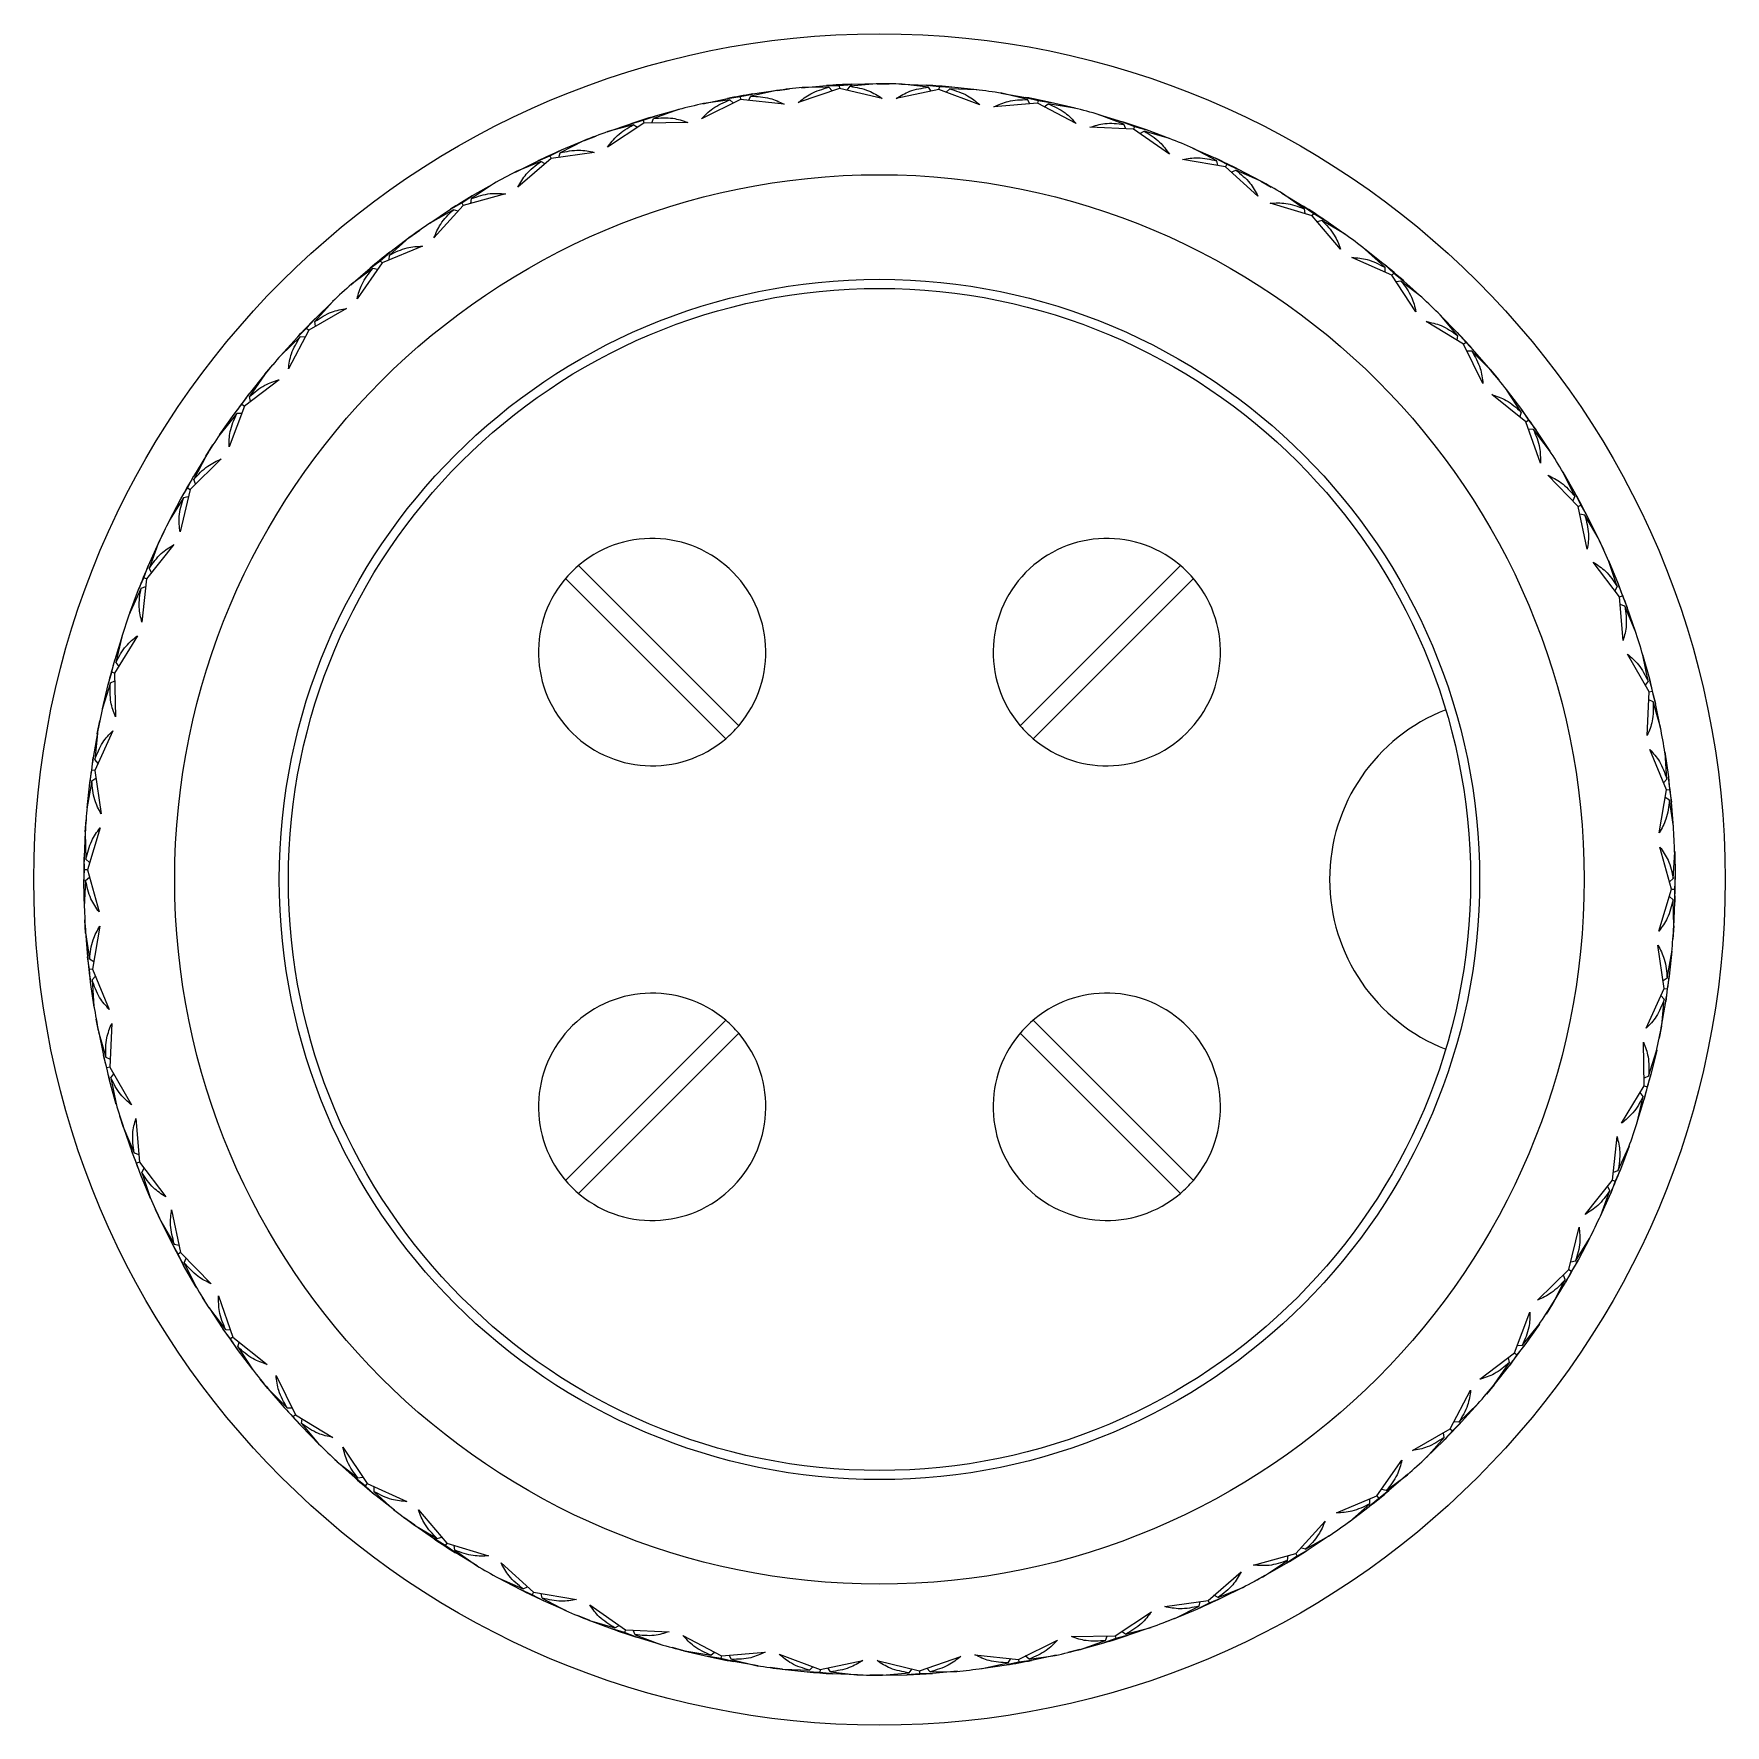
# Model space of a CAD drawing. Header units: millimetres. Extents: x -172 to 278, y -210 to 212.
# Drawn here: x 131.87 to 150.47, y -46.63 to -28.03 of the extents above; entities that cross this region are included whole.
import ezdxf

# ---------------------------------------------------------------- set-up
doc = ezdxf.new("R2010")
doc.units = ezdxf.units.MM

msp = doc.modelspace()

# ---------------------------------------------------------------- linework, layer by layer
at = {"color": 7, "linetype": 'Continuous', "lineweight": 25}
for p, q in [((140.046, -28.655), (140.178, -28.639)), ((140.728, -28.632), (140.274, -28.789)), ((140.311, -28.625), (140.586, -28.602)), ((140.61, -28.62), (140.32, -28.624)), ((140.586, -28.602), (140.726, -28.599)), ((140.647, -28.66), (140.61, -28.62)), ((140.726, -28.599), (140.866, -28.588)), ((140.726, -28.599), (140.728, -28.632)), ((141.196, -28.742), (140.728, -28.632)), ((140.811, -28.651), (140.844, -28.609)), ((141.134, -28.582), (140.844, -28.609)), ((141.142, -28.582), (140.866, -28.588)), ((141.142, -28.583), (141.275, -28.583)), ((141.409, -28.586), (141.685, -28.598)), ((141.707, -28.619), (141.418, -28.586)), ((141.685, -28.598), (141.824, -28.613)), ((141.738, -28.663), (141.707, -28.619)), ((141.824, -28.613), (141.822, -28.645)), ((141.824, -28.613), (141.964, -28.619)), ((141.902, -28.675), (141.94, -28.637)), ((142.231, -28.647), (141.94, -28.637)), ((142.239, -28.648), (141.964, -28.619)), ((139.641, -28.756), (139.21, -28.969)), ((139.226, -28.801), (139.497, -28.744)), ((139.523, -28.759), (139.235, -28.799)), ((139.497, -28.744), (139.635, -28.723)), ((139.564, -28.794), (139.523, -28.759)), ((139.635, -28.723), (139.772, -28.695)), ((139.635, -28.723), (139.641, -28.756)), ((140.119, -28.807), (139.641, -28.756)), ((139.726, -28.765), (139.753, -28.718)), ((140.037, -28.656), (139.753, -28.718)), ((140.046, -28.655), (139.772, -28.695)), ((141.822, -28.645), (141.352, -28.744)), ((142.272, -28.814), (141.822, -28.645)), ((142.905, -28.796), (142.426, -28.835)), ((142.503, -28.685), (142.776, -28.731)), ((142.795, -28.755), (142.512, -28.686)), ((142.776, -28.731), (142.912, -28.764)), ((142.82, -28.803), (142.795, -28.755)), ((142.912, -28.764), (142.905, -28.796)), ((143.331, -29.019), (142.905, -28.796)), ((142.912, -28.764), (143.05, -28.787)), ((142.981, -28.835), (143.023, -28.802)), ((143.311, -28.849), (143.023, -28.802)), ((143.319, -28.851), (143.05, -28.787)), ((138.578, -29.015), (138.177, -29.28)), ((138.433, -29.021), (138.568, -28.983)), ((138.568, -28.983), (138.701, -28.938)), ((138.568, -28.983), (138.578, -29.015)), ((139.059, -29.006), (138.578, -29.015)), ((138.663, -29.013), (138.684, -28.963)), ((138.959, -28.866), (138.684, -28.963)), ((138.967, -28.864), (138.701, -28.938)), ((143.577, -28.92), (143.841, -29.001)), ((143.857, -29.027), (143.585, -28.923)), ((143.841, -29.001), (143.972, -29.05)), ((137.923, -29.207), (138.047, -29.158)), ((138.172, -29.111), (138.433, -29.021)), ((138.461, -29.033), (138.181, -29.108)), ((138.507, -29.062), (138.461, -29.033)), ((143.962, -29.081), (143.482, -29.06)), ((143.876, -29.077), (143.857, -29.027)), ((143.972, -29.05), (143.962, -29.081)), ((144.356, -29.356), (143.962, -29.081)), ((143.972, -29.05), (144.106, -29.09)), ((144.032, -29.13), (144.078, -29.102)), ((144.357, -29.184), (144.078, -29.102)), ((144.365, -29.187), (144.106, -29.09)), ((137.413, -29.429), (137.542, -29.375)), ((137.542, -29.375), (137.668, -29.313)), ((137.542, -29.375), (137.556, -29.405)), ((138.032, -29.336), (137.556, -29.405)), ((137.641, -29.393), (137.655, -29.341)), ((137.915, -29.21), (137.655, -29.341)), ((137.923, -29.207), (137.668, -29.313)), ((144.612, -29.288), (144.864, -29.401)), ((144.877, -29.429), (144.62, -29.292)), ((137.165, -29.552), (137.413, -29.429)), ((137.443, -29.438), (137.173, -29.548)), ((137.556, -29.405), (137.192, -29.718)), ((137.491, -29.461), (137.443, -29.438)), ((144.974, -29.496), (144.5, -29.415)), ((144.864, -29.401), (144.988, -29.466)), ((144.89, -29.481), (144.877, -29.429)), ((144.988, -29.466), (144.974, -29.496)), ((145.33, -29.818), (144.974, -29.496)), ((144.988, -29.466), (145.116, -29.524)), ((145.037, -29.553), (145.086, -29.531)), ((145.353, -29.648), (145.086, -29.531)), ((145.361, -29.652), (145.116, -29.524)), ((136.923, -29.681), (136.681, -29.844)), ((136.93, -29.677), (136.69, -29.815)), ((145.361, -29.653), (145.477, -29.717)), ((136.591, -29.92), (136.269, -30.277)), ((136.452, -29.962), (136.574, -29.892)), ((136.574, -29.892), (136.69, -29.815)), ((136.574, -29.892), (136.591, -29.92)), ((137.054, -29.792), (136.591, -29.92)), ((136.673, -29.897), (136.681, -29.844)), ((145.926, -30.035), (145.466, -29.895)), ((145.593, -29.784), (145.829, -29.927)), ((145.838, -29.956), (145.601, -29.788)), ((145.829, -29.927), (145.944, -30.007)), ((136.222, -30.115), (136.452, -29.962)), ((136.482, -29.967), (136.229, -30.11)), ((136.534, -29.984), (136.482, -29.967)), ((145.838, -29.956), (145.844, -30.01)), ((145.926, -30.035), (145.944, -30.007)), ((146.239, -30.399), (145.926, -30.035)), ((145.944, -30.007), (146.064, -30.08)), ((146.033, -30.084), (145.982, -30.099)), ((146.283, -30.233), (146.033, -30.084)), ((146.29, -30.238), (146.064, -30.08)), ((135.997, -30.274), (135.778, -30.466)), ((136.004, -30.269), (135.784, -30.436)), ((135.993, -30.277), (136.112, -30.191)), ((135.677, -30.527), (135.784, -30.436)), ((136.141, -30.367), (135.698, -30.552)), ((135.777, -30.519), (135.778, -30.466)), ((146.803, -30.688), (146.364, -30.492)), ((146.504, -30.398), (146.721, -30.57)), ((146.725, -30.6), (146.511, -30.403)), ((135.356, -30.792), (135.566, -30.611)), ((135.596, -30.612), (135.363, -30.786)), ((135.698, -30.552), (135.423, -30.947)), ((135.566, -30.611), (135.677, -30.527)), ((135.649, -30.623), (135.596, -30.612)), ((135.677, -30.527), (135.698, -30.552)), ((146.721, -30.57), (146.824, -30.664)), ((146.725, -30.6), (146.725, -30.654)), ((146.803, -30.688), (146.824, -30.664)), ((147.068, -31.089), (146.803, -30.688)), ((146.824, -30.664), (146.934, -30.751)), ((146.903, -30.751), (146.85, -30.76)), ((147.133, -30.93), (146.903, -30.751)), ((147.139, -30.936), (146.934, -30.751)), ((135.308, -31.052), (134.891, -31.291)), ((135.153, -30.978), (134.96, -31.195)), ((135.159, -30.972), (134.962, -31.165)), ((147.139, -30.937), (147.236, -31.028)), ((134.868, -31.269), (134.962, -31.165)), ((134.965, -31.249), (134.96, -31.195)), ((147.592, -31.447), (147.181, -31.197)), ((147.331, -31.121), (147.524, -31.319)), ((147.525, -31.349), (147.338, -31.127)), ((134.582, -31.572), (134.767, -31.367)), ((134.798, -31.364), (134.588, -31.565)), ((134.891, -31.291), (134.668, -31.717)), ((134.767, -31.367), (134.868, -31.269)), ((134.852, -31.367), (134.798, -31.364)), ((134.868, -31.269), (134.891, -31.291)), ((147.525, -31.349), (147.518, -31.403)), ((147.524, -31.319), (147.616, -31.425)), ((147.592, -31.447), (147.616, -31.425)), ((147.616, -31.425), (147.713, -31.525)), ((147.804, -31.878), (147.592, -31.447)), ((147.683, -31.521), (147.629, -31.524)), ((147.888, -31.728), (147.683, -31.521)), ((147.894, -31.735), (147.713, -31.525)), ((134.41, -31.775), (134.238, -31.991)), ((134.404, -31.782), (134.239, -32.022)), ((134.41, -31.775), (134.495, -31.673)), ((147.885, -31.725), (147.978, -31.838)), ((134.157, -32.106), (134.238, -31.991)), ((134.567, -31.836), (134.184, -32.126)), ((148.061, -31.942), (148.228, -32.163)), ((148.225, -32.193), (148.067, -31.95)), ((134.184, -32.126), (134.015, -32.576)), ((134.07, -32.216), (134.157, -32.106)), ((134.157, -32.106), (134.184, -32.126)), ((134.252, -32.074), (134.239, -32.022)), ((148.278, -32.299), (147.902, -31.999)), ((148.228, -32.163), (148.305, -32.28)), ((133.912, -32.442), (134.07, -32.216)), ((134.1, -32.209), (133.917, -32.435)), ((134.154, -32.206), (134.1, -32.209)), ((148.225, -32.193), (148.212, -32.245)), ((148.278, -32.299), (148.305, -32.28)), ((148.436, -32.753), (148.278, -32.299)), ((148.305, -32.28), (148.39, -32.391)), ((148.36, -32.384), (148.306, -32.379)), ((148.538, -32.615), (148.36, -32.384)), ((148.542, -32.622), (148.39, -32.391)), ((133.93, -32.707), (133.586, -33.042)), ((133.766, -32.666), (133.623, -32.902)), ((133.762, -32.673), (133.629, -32.932)), ((133.76, -32.678), (133.838, -32.554)), ((133.558, -33.026), (133.623, -32.902)), ((148.853, -33.229), (148.518, -32.885)), ((148.682, -32.849), (148.82, -33.088)), ((148.814, -33.118), (148.687, -32.857)), ((133.586, -33.042), (133.476, -33.51)), ((133.485, -33.146), (133.558, -33.026)), ((133.558, -33.026), (133.586, -33.042)), ((133.647, -32.983), (133.629, -32.932)), ((148.82, -33.088), (148.882, -33.214)), ((133.357, -33.391), (133.485, -33.146)), ((133.514, -33.135), (133.361, -33.382)), ((133.567, -33.125), (133.514, -33.135)), ((148.814, -33.118), (148.794, -33.168)), ((148.853, -33.229), (148.882, -33.214)), ((148.952, -33.7), (148.853, -33.229)), ((148.882, -33.214), (148.952, -33.335)), ((148.924, -33.324), (148.871, -33.313)), ((149.071, -33.575), (148.924, -33.324)), ((149.074, -33.583), (148.952, -33.335)), ((133.408, -33.65), (133.108, -34.026)), ((133.24, -33.631), (133.127, -33.883)), ((133.236, -33.638), (133.136, -33.912)), ((133.235, -33.643), (133.297, -33.51)), ((149.068, -33.571), (149.131, -33.704)), ((149.307, -34.225), (149.017, -33.842)), ((149.185, -33.826), (149.292, -34.081)), ((149.282, -34.11), (149.189, -33.834)), ((133.021, -34.142), (133.078, -34.014)), ((133.108, -34.026), (133.057, -34.504)), ((133.078, -34.014), (133.127, -33.883)), ((133.108, -34.026), (133.078, -34.014)), ((133.136, -33.912), (133.162, -33.959)), ((137.717, -34.022), (139.479, -35.784)), ((139.62, -35.643), (137.858, -33.881)), ((144.479, -33.881), (142.717, -35.643)), ((142.858, -35.784), (144.62, -34.022)), ((132.924, -34.401), (133.021, -34.142)), ((133.048, -34.128), (132.927, -34.392)), ((133.048, -34.128), (133.099, -34.111)), ((149.282, -34.11), (149.255, -34.157)), ((149.292, -34.081), (149.338, -34.213)), ((149.307, -34.225), (149.338, -34.213)), ((149.338, -34.213), (149.392, -34.342)), ((149.346, -34.704), (149.307, -34.225)), ((149.365, -34.328), (149.314, -34.31)), ((149.479, -34.596), (149.365, -34.328)), ((149.482, -34.604), (149.392, -34.342)), ((133.007, -34.652), (132.757, -35.063)), ((132.839, -34.653), (132.758, -34.918)), ((132.836, -34.662), (132.771, -34.945)), ((132.726, -35.054), (132.758, -34.918)), ((132.771, -34.945), (132.802, -34.99)), ((149.632, -35.269), (149.393, -34.853)), ((149.561, -34.858), (149.635, -35.125)), ((149.622, -35.152), (149.564, -34.867)), ((132.685, -35.188), (132.726, -35.054)), ((132.71, -35.171), (132.759, -35.148)), ((132.757, -35.063), (132.726, -35.054)), ((132.757, -35.063), (132.767, -35.543)), ((149.622, -35.152), (149.59, -35.195)), ((149.635, -35.125), (149.664, -35.262)), ((132.622, -35.457), (132.685, -35.188)), ((132.71, -35.171), (132.624, -35.448)), ((149.611, -35.75), (149.632, -35.269)), ((149.632, -35.269), (149.664, -35.262)), ((149.664, -35.262), (149.702, -35.397)), ((149.677, -35.379), (149.629, -35.355)), ((149.757, -35.659), (149.677, -35.379)), ((149.758, -35.667), (149.702, -35.397)), ((132.736, -35.696), (132.539, -36.135)), ((132.566, -35.732), (132.594, -35.588)), ((132.568, -35.719), (132.522, -35.991)), ((132.567, -35.727), (132.538, -36.017)), ((132.507, -36.13), (132.522, -35.991)), ((132.538, -36.017), (132.574, -36.057)), ((149.824, -36.347), (149.639, -35.903)), ((149.805, -35.93), (149.845, -36.203)), ((149.828, -36.229), (149.807, -35.939)), ((132.454, -36.543), (132.483, -36.268)), ((132.506, -36.248), (132.455, -36.534)), ((132.483, -36.268), (132.507, -36.13)), ((132.506, -36.248), (132.552, -36.219)), ((132.539, -36.135), (132.507, -36.13)), ((132.539, -36.135), (132.609, -36.61)), ((149.828, -36.229), (149.791, -36.268)), ((149.845, -36.203), (149.857, -36.343)), ((149.743, -36.82), (149.824, -36.347)), ((149.855, -36.461), (149.81, -36.431)), ((149.824, -36.347), (149.857, -36.343)), ((149.857, -36.343), (149.877, -36.481)), ((149.899, -36.748), (149.855, -36.461)), ((149.899, -36.757), (149.877, -36.481)), ((132.434, -36.809), (132.422, -37.085)), ((132.433, -36.818), (132.441, -37.109)), ((132.434, -36.809), (132.443, -36.676)), ((132.597, -36.766), (132.457, -37.226)), ((149.879, -37.439), (149.751, -36.976)), ((132.425, -37.225), (132.422, -37.085)), ((132.441, -37.109), (132.482, -37.144)), ((149.898, -37.323), (149.913, -37.032)), ((149.913, -37.023), (149.918, -37.3)), ((132.418, -37.365), (132.425, -37.225)), ((132.424, -37.642), (132.418, -37.365)), ((132.438, -37.342), (132.423, -37.632)), ((132.457, -37.226), (132.425, -37.225)), ((132.438, -37.342), (132.48, -37.308)), ((132.457, -37.226), (132.586, -37.689)), ((149.898, -37.323), (149.857, -37.357)), ((149.918, -37.3), (149.912, -37.44)), ((149.74, -37.899), (149.879, -37.439)), ((149.895, -37.556), (149.855, -37.521)), ((149.879, -37.439), (149.912, -37.44)), ((149.903, -37.847), (149.895, -37.556)), ((149.912, -37.44), (149.915, -37.58)), ((149.903, -37.856), (149.915, -37.58)), ((132.438, -37.921), (132.43, -37.775)), ((132.437, -37.908), (132.46, -38.183)), ((132.438, -37.916), (132.482, -38.204)), ((132.594, -37.845), (132.513, -38.318)), ((149.903, -37.842), (149.894, -37.989)), ((149.797, -38.53), (149.728, -38.054)), ((149.883, -38.122), (149.853, -38.397)), ((132.48, -38.322), (132.46, -38.183)), ((132.482, -38.204), (132.527, -38.234)), ((149.831, -38.417), (149.882, -38.131)), ((132.513, -38.318), (132.48, -38.322)), ((132.492, -38.462), (132.48, -38.322)), ((132.531, -38.735), (132.492, -38.462)), ((132.509, -38.436), (132.546, -38.397)), ((132.509, -38.436), (132.53, -38.726)), ((132.513, -38.318), (132.698, -38.762)), ((149.831, -38.417), (149.785, -38.445)), ((149.853, -38.397), (149.83, -38.535)), ((149.601, -38.969), (149.797, -38.53)), ((149.799, -38.648), (149.762, -38.608)), ((149.768, -38.946), (149.815, -38.674)), ((149.77, -38.938), (149.799, -38.648)), ((149.797, -38.53), (149.83, -38.535)), ((149.83, -38.535), (149.815, -38.674)), ((132.579, -38.997), (132.554, -38.867)), ((132.578, -38.998), (132.635, -39.268)), ((132.58, -39.006), (132.66, -39.286)), ((132.725, -38.915), (132.704, -39.395)), ((139.479, -38.881), (137.717, -40.643)), ((137.858, -40.784), (139.62, -39.022)), ((142.717, -39.022), (144.479, -40.784)), ((144.62, -40.643), (142.858, -38.881)), ((149.768, -38.946), (149.743, -39.077)), ((149.579, -39.602), (149.57, -39.122)), ((149.626, -39.494), (149.713, -39.217)), ((149.715, -39.208), (149.652, -39.477)), ((132.673, -39.403), (132.635, -39.268)), ((132.66, -39.286), (132.708, -39.31)), ((132.704, -39.395), (132.673, -39.403)), ((132.701, -39.54), (132.673, -39.403)), ((132.704, -39.395), (132.944, -39.812)), ((132.775, -39.806), (132.701, -39.54)), ((132.715, -39.513), (132.747, -39.47)), ((132.715, -39.513), (132.773, -39.798)), ((149.329, -40.013), (149.579, -39.602)), ((149.626, -39.494), (149.578, -39.517)), ((149.579, -39.602), (149.611, -39.611)), ((149.611, -39.611), (149.579, -39.747)), ((149.652, -39.477), (149.611, -39.611)), ((149.498, -40.011), (149.579, -39.747)), ((149.501, -40.003), (149.566, -39.719)), ((149.566, -39.719), (149.535, -39.675)), ((132.855, -40.061), (132.814, -39.934)), ((132.99, -39.961), (133.03, -40.44)), ((132.855, -40.061), (132.945, -40.322)), ((132.857, -40.069), (132.972, -40.337)), ((149.228, -40.638), (149.279, -40.16)), ((132.999, -40.452), (132.945, -40.322)), ((132.972, -40.337), (133.023, -40.355)), ((149.289, -40.537), (149.41, -40.273)), ((149.413, -40.264), (149.316, -40.523)), ((133.03, -40.44), (132.999, -40.452)), ((133.045, -40.584), (132.999, -40.452)), ((133.03, -40.44), (133.32, -40.823)), ((133.055, -40.555), (133.081, -40.508)), ((149.289, -40.537), (149.237, -40.553)), ((149.316, -40.523), (149.259, -40.651)), ((133.152, -40.839), (133.045, -40.584)), ((133.055, -40.555), (133.148, -40.831)), ((148.929, -41.015), (149.228, -40.638)), ((149.2, -40.753), (149.175, -40.705)), ((149.259, -40.651), (149.21, -40.782)), ((149.228, -40.638), (149.259, -40.651)), ((149.097, -41.034), (149.21, -40.782)), ((149.1, -41.027), (149.2, -40.753)), ((133.268, -41.094), (133.206, -40.961)), ((133.262, -41.082), (133.385, -41.329)), ((133.266, -41.089), (133.413, -41.341)), ((133.384, -40.965), (133.483, -41.435)), ((148.75, -41.623), (148.861, -41.155)), ((148.823, -41.529), (148.976, -41.282)), ((148.98, -41.274), (148.852, -41.519)), ((133.455, -41.451), (133.385, -41.329)), ((133.413, -41.341), (133.466, -41.352)), ((133.483, -41.435), (133.455, -41.451)), ((133.516, -41.576), (133.455, -41.451)), ((133.483, -41.435), (133.819, -41.779)), ((133.654, -41.816), (133.516, -41.576)), ((133.523, -41.547), (133.543, -41.497)), ((133.523, -41.547), (133.65, -41.808)), ((148.406, -41.958), (148.75, -41.623)), ((148.779, -41.639), (148.714, -41.763)), ((148.75, -41.623), (148.779, -41.639)), ((148.823, -41.529), (148.77, -41.539)), ((148.852, -41.519), (148.779, -41.639)), ((148.57, -41.999), (148.714, -41.763)), ((148.575, -41.992), (148.708, -41.733)), ((148.708, -41.733), (148.689, -41.682)), ((133.795, -42.043), (133.724, -41.93)), ((133.901, -41.912), (134.058, -42.366)), ((148.57, -41.999), (148.498, -42.111)), ((133.795, -42.043), (133.947, -42.274)), ((133.799, -42.05), (133.977, -42.281)), ((148.153, -42.539), (148.321, -42.089)), ((134.032, -42.385), (133.947, -42.274)), ((133.977, -42.281), (134.03, -42.285)), ((134.058, -42.366), (134.032, -42.385)), ((134.109, -42.502), (134.032, -42.385)), ((134.058, -42.366), (134.434, -42.665)), ((148.237, -42.456), (148.419, -42.23)), ((148.425, -42.222), (148.266, -42.449)), ((134.276, -42.722), (134.109, -42.502)), ((134.111, -42.472), (134.125, -42.42)), ((134.111, -42.472), (134.27, -42.715)), ((147.77, -42.829), (148.153, -42.539)), ((148.097, -42.643), (148.085, -42.591)), ((148.179, -42.559), (148.099, -42.673)), ((148.153, -42.539), (148.179, -42.559)), ((148.266, -42.449), (148.179, -42.559)), ((148.237, -42.456), (148.183, -42.459)), ((147.927, -42.89), (148.099, -42.673)), ((147.932, -42.883), (148.097, -42.643)), ((134.443, -42.93), (134.359, -42.827)), ((134.443, -42.93), (134.623, -43.14)), ((134.449, -42.937), (134.654, -43.143)), ((134.532, -42.787), (134.745, -43.218)), ((147.445, -43.373), (147.669, -42.948)), ((147.927, -42.89), (147.842, -42.992)), ((134.721, -43.24), (134.623, -43.14)), ((134.654, -43.143), (134.707, -43.141)), ((147.539, -43.301), (147.748, -43.1)), ((147.754, -43.093), (147.569, -43.298)), ((134.745, -43.218), (134.721, -43.24)), ((134.812, -43.346), (134.721, -43.24)), ((134.745, -43.218), (135.156, -43.467)), ((134.811, -43.316), (134.818, -43.262)), ((134.811, -43.316), (134.999, -43.537)), ((147.569, -43.298), (147.469, -43.396)), ((147.539, -43.301), (147.485, -43.298)), ((135.005, -43.544), (134.812, -43.346)), ((147.029, -43.613), (147.445, -43.373)), ((147.177, -43.693), (147.375, -43.5)), ((147.183, -43.687), (147.377, -43.469)), ((147.377, -43.469), (147.371, -43.416)), ((147.469, -43.396), (147.375, -43.5)), ((147.445, -43.373), (147.469, -43.396)), ((135.208, -43.738), (135.101, -43.637)), ((135.268, -43.576), (135.533, -43.976)), ((135.198, -43.729), (135.403, -43.914)), ((135.204, -43.735), (135.433, -43.914)), ((146.639, -44.112), (146.914, -43.718)), ((146.74, -44.053), (146.974, -43.879)), ((146.98, -43.873), (146.771, -44.053)), ((135.512, -44.001), (135.403, -43.914)), ((135.433, -43.914), (135.486, -43.905)), ((135.533, -43.976), (135.512, -44.001)), ((135.616, -44.095), (135.512, -44.001)), ((135.533, -43.976), (135.972, -44.173)), ((135.611, -44.065), (135.612, -44.011)), ((135.611, -44.065), (135.825, -44.262)), ((146.771, -44.053), (146.659, -44.138)), ((146.74, -44.053), (146.688, -44.042)), ((135.833, -44.267), (135.616, -44.095)), ((136.097, -44.266), (136.411, -44.63)), ((146.195, -44.298), (146.639, -44.112)), ((146.333, -44.396), (146.553, -44.229)), ((146.339, -44.391), (146.559, -44.199)), ((146.659, -44.138), (146.553, -44.229)), ((146.559, -44.199), (146.56, -44.145)), ((146.639, -44.112), (146.659, -44.138)), ((136.058, -44.434), (135.939, -44.348)), ((136.046, -44.427), (136.273, -44.585)), ((136.053, -44.432), (136.303, -44.581)), ((145.746, -44.745), (146.068, -44.388)), ((136.393, -44.658), (136.273, -44.585)), ((136.303, -44.581), (136.355, -44.565)), ((136.411, -44.63), (136.393, -44.658)), ((136.411, -44.63), (136.87, -44.77)), ((145.854, -44.698), (146.107, -44.555)), ((146.115, -44.55), (145.884, -44.703)), ((136.508, -44.738), (136.393, -44.658)), ((136.499, -44.709), (136.492, -44.655)), ((136.499, -44.709), (136.736, -44.877)), ((136.744, -44.881), (136.508, -44.738)), ((145.283, -44.873), (145.746, -44.745)), ((145.414, -44.983), (145.656, -44.821)), ((145.763, -44.772), (145.646, -44.85)), ((145.656, -44.821), (145.663, -44.767)), ((145.746, -44.745), (145.763, -44.772)), ((145.884, -44.703), (145.763, -44.772)), ((145.854, -44.698), (145.803, -44.681)), ((137.006, -44.847), (137.363, -45.169)), ((144.781, -45.26), (145.145, -44.946)), ((145.406, -44.987), (145.29, -45.051)), ((145.407, -44.987), (145.646, -44.85)), ((136.976, -45.013), (137.221, -45.141)), ((136.983, -45.017), (137.25, -45.134)), ((137.348, -45.198), (137.221, -45.141)), ((137.25, -45.134), (137.299, -45.112)), ((137.363, -45.169), (137.348, -45.198)), ((137.363, -45.169), (137.837, -45.25)), ((137.46, -45.236), (137.447, -45.183)), ((144.894, -45.227), (145.163, -45.117)), ((145.171, -45.113), (144.924, -45.236)), ((137.472, -45.264), (137.348, -45.198)), ((137.46, -45.236), (137.716, -45.373)), ((137.725, -45.376), (137.472, -45.264)), ((137.981, -45.309), (138.375, -45.584)), ((144.305, -45.329), (144.781, -45.26)), ((144.414, -45.458), (144.669, -45.352)), ((144.422, -45.455), (144.682, -45.324)), ((144.794, -45.29), (144.669, -45.352)), ((144.682, -45.324), (144.696, -45.272)), ((144.781, -45.26), (144.794, -45.29)), ((144.924, -45.236), (144.794, -45.29)), ((144.894, -45.227), (144.846, -45.204)), ((137.984, -45.482), (137.848, -45.428)), ((137.972, -45.478), (138.23, -45.574)), ((137.98, -45.481), (138.259, -45.563)), ((138.259, -45.563), (138.305, -45.535)), ((143.759, -45.65), (144.159, -45.385)), ((143.875, -45.632), (144.156, -45.557)), ((144.165, -45.553), (143.903, -45.644)), ((144.413, -45.458), (144.29, -45.507)), ((138.364, -45.615), (138.23, -45.574)), ((138.375, -45.584), (138.364, -45.615)), ((138.496, -45.664), (138.364, -45.615)), ((138.375, -45.584), (138.855, -45.605)), ((138.48, -45.638), (138.46, -45.588)), ((138.48, -45.638), (138.751, -45.742)), ((138.76, -45.744), (138.496, -45.664)), ((139.006, -45.646), (139.431, -45.869)), ((142.696, -45.909), (143.127, -45.696)), ((143.278, -45.659), (143.759, -45.65)), ((143.37, -45.801), (143.636, -45.727)), ((143.378, -45.799), (143.652, -45.701)), ((143.768, -45.681), (143.636, -45.727)), ((143.652, -45.701), (143.673, -45.652)), ((143.759, -45.65), (143.768, -45.681)), ((143.903, -45.644), (143.768, -45.681)), ((143.875, -45.632), (143.83, -45.603)), ((139.031, -45.817), (138.889, -45.78)), ((139.018, -45.814), (139.287, -45.878)), ((139.026, -45.816), (139.313, -45.863)), ((139.425, -45.901), (139.287, -45.878)), ((139.313, -45.863), (139.355, -45.829)), ((139.431, -45.869), (139.425, -45.901)), ((139.561, -45.933), (139.425, -45.901)), ((139.431, -45.869), (139.91, -45.83)), ((139.542, -45.909), (139.516, -45.862)), ((139.542, -45.909), (139.824, -45.979)), ((139.833, -45.98), (139.561, -45.933)), ((140.065, -45.851), (140.515, -46.02)), ((140.515, -46.02), (140.985, -45.92)), ((141.141, -45.922), (141.609, -46.033)), ((141.609, -46.033), (142.063, -45.876)), ((142.218, -45.858), (142.696, -45.909)), ((142.702, -45.941), (142.565, -45.97)), ((142.584, -45.947), (142.611, -45.9)), ((142.696, -45.909), (142.702, -45.941)), ((142.84, -45.921), (142.702, -45.941)), ((142.814, -45.906), (142.772, -45.871)), ((142.814, -45.906), (143.102, -45.866)), ((143.111, -45.864), (142.84, -45.921)), ((143.37, -45.801), (143.24, -45.834)), ((140.098, -46.016), (139.965, -45.999)), ((140.098, -46.017), (140.372, -46.046)), ((140.106, -46.018), (140.397, -46.028)), ((140.512, -46.052), (140.372, -46.046)), ((140.397, -46.028), (140.435, -45.99)), ((140.515, -46.02), (140.512, -46.052)), ((140.652, -46.067), (140.512, -46.052)), ((140.63, -46.046), (140.599, -46.002)), ((140.63, -46.046), (140.919, -46.079)), ((140.928, -46.079), (140.652, -46.067)), ((141.208, -46.082), (141.061, -46.082)), ((141.195, -46.082), (141.471, -46.077)), ((141.203, -46.082), (141.493, -46.056)), ((141.61, -46.066), (141.471, -46.077)), ((141.493, -46.056), (141.526, -46.013)), ((141.609, -46.033), (141.61, -46.066)), ((141.75, -46.063), (141.61, -46.066)), ((141.726, -46.044), (141.69, -46.005)), ((141.726, -46.044), (142.017, -46.041)), ((142.026, -46.04), (141.75, -46.063)), ((142.291, -46.01), (142.565, -45.97)), ((142.299, -46.009), (142.584, -45.947))]:
    msp.add_line(p, q, dxfattribs=at)
for radius in [9.3, 7.75, 6.6, 6.5]:
    msp.add_circle((141.168, -37.332), radius, dxfattribs=at)
for centre, radius, start, end in [((141.168, -37.332), 8.75, 95.5653, 97.4272), ((141.168, -37.332), 8.75, 91.9815, 93.8146), ((141.168, -37.332), 8.75, 88.3653, 90.2272), ((141.168, -37.332), 8.75, 84.7815, 86.6146), ((141.168, -37.332), 8.75, 102.7653, 104.6272), ((141.168, -37.332), 8.75, 99.1815, 101.0146), ((141.168, -37.332), 8.75, 81.1653, 83.0272), ((141.168, -37.332), 8.75, 77.5815, 79.4146), ((141.168, -37.332), 8.75, 106.3815, 108.2146), ((141.168, -37.332), 8.75, 73.9653, 75.8272), ((141.168, -37.332), 8.75, 70.3815, 72.2146), ((141.168, -37.332), 8.75, 109.9653, 111.8272), ((141.168, -37.332), 8.75, 66.7653, 68.6272), ((141.168, -37.332), 8.75, 113.5815, 115.4146), ((141.168, -37.332), 8.75, 117.1653, 119.0272), ((141.168, -37.332), 8.75, 63.1815, 65.0146), ((141.168, -37.332), 8.75, 59.5653, 61.4272), ((141.168, -37.332), 8.75, 120.7815, 122.6146), ((141.168, -37.332), 8.75, 55.9815, 57.8125), ((141.168, -37.332), 8.75, 124.3653, 126.2272), ((141.168, -37.332), 8.75, 52.3653, 54.2272), ((141.168, -37.332), 8.75, 127.9815, 129.8146), ((141.168, -37.332), 8.75, 48.7806, 50.6146), ((141.168, -37.332), 8.75, 131.5653, 133.4272), ((141.168, -37.332), 8.75, 45.1653, 47.0272), ((141.168, -37.332), 8.75, 135.1815, 137.0146), ((141.168, -37.332), 8.75, 41.5815, 43.4146), ((141.168, -37.332), 8.75, 138.7653, 140.6272), ((141.168, -37.332), 8.75, 37.9653, 39.8272), ((141.168, -37.332), 8.75, 142.3815, 144.2146), ((141.168, -37.332), 8.75, 34.3815, 36.2146), ((141.168, -37.332), 8.75, 145.9653, 147.8253), ((141.168, -37.332), 8.75, 30.7653, 32.6272), ((141.168, -37.332), 8.75, 149.5834, 151.4146), ((141.168, -37.332), 8.75, 27.1815, 29.0146), ((141.168, -37.332), 8.75, 153.1653, 155.0272), ((138.668, -34.832), 1.25, 319.5886, 310.4114), ((143.668, -34.832), 1.25, 229.5886, 220.4114), ((141.168, -37.332), 8.75, 23.5653, 25.4272), ((141.168, -37.332), 8.75, 156.7815, 158.6146), ((141.168, -37.332), 8.75, 19.9815, 21.8146), ((141.168, -37.332), 8.75, 160.3653, 162.2272), ((141.168, -37.332), 8.75, 16.3653, 18.2272), ((141.168, -37.332), 8.75, 163.9815, 165.8146), ((141.168, -37.332), 8.75, 12.7815, 14.6146), ((141.168, -37.332), 8.75, 167.5653, 169.4272), ((148.118, -37.332), 2, 111.1985, 248.8015), ((138.668, -34.832), 1.25, 310.4114, 319.5886), ((143.668, -34.832), 1.25, 220.4114, 229.5886), ((141.168, -37.332), 8.75, 9.1653, 11.0272), ((141.168, -37.332), 8.75, 171.1815, 173.0146), ((141.168, -37.332), 8.75, 5.5815, 7.4146), ((141.168, -37.332), 8.75, 174.7653, 176.6272), ((141.168, -37.332), 8.75, 1.9653, 3.8272), ((141.168, -37.332), 8.75, 178.3815, 180.2146), ((141.168, -37.332), 8.75, 358.3815, 0.2146), ((141.168, -37.332), 8.75, 181.9653, 183.8272), ((141.168, -37.332), 8.75, 354.7653, 356.6272), ((141.168, -37.332), 8.75, 185.5815, 187.4146), ((141.168, -37.332), 8.75, 351.1815, 353.0146), ((138.668, -39.832), 1.25, 49.5886, 40.4114), ((143.668, -39.832), 1.25, 319.5886, 310.4114), ((141.168, -37.332), 8.75, 189.1653, 191.0272), ((138.668, -39.832), 1.25, 40.4114, 49.5886), ((141.168, -37.332), 8.75, 347.5653, 349.4272), ((141.168, -37.332), 8.75, 192.7815, 194.6146), ((141.168, -37.332), 8.75, 343.9815, 345.8146), ((141.168, -37.332), 8.75, 196.3653, 198.2272), ((141.168, -37.332), 8.75, 340.3653, 342.2272), ((141.168, -37.332), 8.75, 199.9815, 201.8146), ((141.168, -37.332), 8.75, 336.7815, 338.6146), ((143.668, -39.832), 1.25, 310.4114, 319.5886), ((141.168, -37.332), 8.75, 203.5653, 205.4272), ((141.168, -37.332), 8.75, 333.1653, 335.0272), ((141.168, -37.332), 8.75, 207.1815, 209.0146), ((141.168, -37.332), 8.75, 329.5815, 331.4146), ((141.168, -37.332), 8.75, 210.7653, 212.6272), ((141.168, -37.332), 8.75, 325.9653, 327.8272), ((141.168, -37.332), 8.75, 214.3815, 216.2146), ((141.168, -37.332), 8.75, 322.3815, 324.2146), ((141.168, -37.332), 8.75, 217.9653, 219.8272), ((141.168, -37.332), 8.75, 318.7653, 320.6272), ((141.168, -37.332), 8.75, 221.5815, 223.4146), ((141.168, -37.332), 8.75, 315.1815, 317.0146), ((141.168, -37.332), 8.75, 225.1653, 227.0272), ((141.168, -37.332), 8.75, 311.5653, 313.4272), ((141.168, -37.332), 8.75, 228.7815, 230.6146), ((141.168, -37.332), 8.75, 307.9815, 309.8146), ((141.168, -37.332), 8.75, 232.3653, 234.2272), ((141.168, -37.332), 8.75, 304.3653, 306.2272), ((141.168, -37.332), 8.75, 235.9815, 237.8146), ((141.168, -37.332), 8.75, 300.7815, 302.6146), ((141.168, -37.332), 8.75, 239.5653, 241.4272), ((141.168, -37.332), 8.75, 297.1653, 299.0272), ((141.168, -37.332), 8.75, 243.1806, 245.0146), ((141.168, -37.332), 8.75, 246.7653, 248.6272), ((141.168, -37.332), 8.75, 293.5815, 295.4146), ((141.168, -37.332), 8.75, 289.9653, 291.8272), ((141.168, -37.332), 8.75, 250.3815, 252.2146), ((141.168, -37.332), 8.75, 253.9653, 255.8272), ((141.168, -37.332), 8.75, 286.3815, 288.2146), ((141.168, -37.332), 8.75, 257.5815, 259.4146), ((141.168, -37.332), 8.75, 279.1815, 281.0146), ((141.168, -37.332), 8.75, 282.7653, 284.6272), ((141.168, -37.332), 8.75, 261.1653, 263.0272), ((141.168, -37.332), 8.75, 264.7815, 266.6146), ((141.168, -37.332), 8.75, 268.3653, 270.2272), ((141.168, -37.332), 8.75, 271.9815, 273.8146), ((141.168, -37.332), 8.75, 275.5653, 277.4272)]:
    msp.add_arc(centre, radius, start, end, dxfattribs=at)
for points, knots in [([(140.274, -28.789), (140.318, -28.754), (140.414, -28.676), (140.541, -28.64), (140.61, -28.62)], [0, 0, 0, 0, 0.454807, 1, 1, 1, 1]), ([(140.844, -28.609), (140.914, -28.621), (141.044, -28.644), (141.148, -28.712), (141.196, -28.742)], [0, 0, 0, 0, 0.545193, 1, 1, 1, 1]), ([(141.352, -28.744), (141.4, -28.715), (141.505, -28.649), (141.636, -28.63), (141.707, -28.619)], [0, 0, 0, 0, 0.454807, 1, 1, 1, 1]), ([(141.94, -28.637), (142.008, -28.658), (142.134, -28.697), (142.229, -28.777), (142.272, -28.814)], [0, 0, 0, 0, 0.545193, 1, 1, 1, 1]), ([(139.21, -28.969), (139.249, -28.928), (139.335, -28.838), (139.457, -28.787), (139.523, -28.759)], [0, 0, 0, 0, 0.454807, 1, 1, 1, 1]), ([(139.753, -28.718), (139.825, -28.722), (139.956, -28.728), (140.068, -28.782), (140.119, -28.807)], [0, 0, 0, 0, 0.5451928, 1, 1, 1, 1]), ([(142.426, -28.835), (142.478, -28.812), (142.591, -28.76), (142.723, -28.757), (142.795, -28.755)], [0, 0, 0, 0, 0.454807, 1, 1, 1, 1]), ([(143.023, -28.802), (143.089, -28.832), (143.209, -28.886), (143.293, -28.977), (143.331, -29.019)], [0, 0, 0, 0, 0.545193, 1, 1, 1, 1]), ([(138.684, -28.963), (138.756, -28.958), (138.887, -28.948), (139.005, -28.987), (139.059, -29.006)], [0, 0, 0, 0, 0.545193, 1, 1, 1, 1]), ([(143.482, -29.06), (143.535, -29.043), (143.654, -29.006), (143.785, -29.019), (143.857, -29.027)], [0, 0, 0, 0, 0.454807, 1, 1, 1, 1]), ([(138.177, -29.28), (138.211, -29.235), (138.285, -29.135), (138.399, -29.069), (138.461, -29.033)], [0, 0, 0, 0, 0.454807, 1, 1, 1, 1]), ([(144.078, -29.102), (144.139, -29.139), (144.251, -29.208), (144.323, -29.31), (144.356, -29.356)], [0, 0, 0, 0, 0.545193, 1, 1, 1, 1]), ([(137.655, -29.341), (137.725, -29.326), (137.855, -29.3), (137.976, -29.324), (138.032, -29.336)], [0, 0, 0, 0, 0.545193, 1, 1, 1, 1]), ([(137.192, -29.718), (137.219, -29.669), (137.281, -29.561), (137.385, -29.481), (137.443, -29.438)], [0, 0, 0, 0, 0.454807, 1, 1, 1, 1]), ([(144.5, -29.415), (144.556, -29.405), (144.678, -29.383), (144.806, -29.413), (144.877, -29.429)], [0, 0, 0, 0, 0.454807, 1, 1, 1, 1]), ([(145.086, -29.531), (145.143, -29.576), (145.245, -29.659), (145.304, -29.768), (145.33, -29.818)], [0, 0, 0, 0, 0.545193, 1, 1, 1, 1]), ([(136.681, -29.844), (136.749, -29.821), (136.874, -29.778), (136.998, -29.788), (137.054, -29.792)], [0, 0, 0, 0, 0.545193, 1, 1, 1, 1]), ([(145.466, -29.895), (145.523, -29.892), (145.647, -29.886), (145.77, -29.931), (145.838, -29.956)], [0, 0, 0, 0, 0.454807, 1, 1, 1, 1]), ([(136.269, -30.277), (136.29, -30.225), (136.337, -30.11), (136.431, -30.017), (136.482, -29.967)], [0, 0, 0, 0, 0.454807, 1, 1, 1, 1]), ([(146.033, -30.084), (146.083, -30.135), (146.175, -30.23), (146.219, -30.346), (146.239, -30.399)], [0, 0, 0, 0, 0.545193, 1, 1, 1, 1]), ([(135.778, -30.466), (135.842, -30.434), (135.961, -30.376), (136.085, -30.37), (136.141, -30.367)], [0, 0, 0, 0, 0.545193, 1, 1, 1, 1]), ([(146.364, -30.492), (146.421, -30.496), (146.545, -30.506), (146.662, -30.567), (146.725, -30.6)], [0, 0, 0, 0, 0.454807, 1, 1, 1, 1]), ([(135.423, -30.947), (135.438, -30.892), (135.47, -30.772), (135.552, -30.669), (135.596, -30.612)], [0, 0, 0, 0, 0.454807, 1, 1, 1, 1]), ([(146.903, -30.751), (146.947, -30.808), (147.026, -30.914), (147.055, -31.034), (147.068, -31.089)], [0, 0, 0, 0, 0.545193, 1, 1, 1, 1]), ([(134.96, -31.195), (135.02, -31.156), (135.13, -31.084), (135.252, -31.062), (135.308, -31.052)], [0, 0, 0, 0, 0.545193, 1, 1, 1, 1]), ([(147.181, -31.197), (147.236, -31.209), (147.358, -31.233), (147.466, -31.308), (147.525, -31.349)], [0, 0, 0, 0, 0.454807, 1, 1, 1, 1]), ([(134.668, -31.717), (134.676, -31.661), (134.693, -31.538), (134.761, -31.425), (134.798, -31.364)], [0, 0, 0, 0, 0.454807, 1, 1, 1, 1]), ([(147.683, -31.521), (147.719, -31.584), (147.784, -31.699), (147.798, -31.822), (147.804, -31.878)], [0, 0, 0, 0, 0.545193, 1, 1, 1, 1]), ([(134.239, -32.022), (134.294, -31.975), (134.395, -31.89), (134.513, -31.853), (134.567, -31.836)], [0, 0, 0, 0, 0.545193, 1, 1, 1, 1]), ([(147.902, -31.999), (147.956, -32.017), (148.073, -32.057), (148.172, -32.145), (148.225, -32.193)], [0, 0, 0, 0, 0.454807, 1, 1, 1, 1]), ([(134.015, -32.576), (134.016, -32.52), (134.018, -32.395), (134.071, -32.275), (134.1, -32.209)], [0, 0, 0, 0, 0.454807, 1, 1, 1, 1]), ([(148.36, -32.384), (148.388, -32.45), (148.438, -32.572), (148.436, -32.696), (148.436, -32.753)], [0, 0, 0, 0, 0.545193, 1, 1, 1, 1]), ([(133.629, -32.932), (133.677, -32.879), (133.766, -32.782), (133.879, -32.73), (133.93, -32.707)], [0, 0, 0, 0, 0.545193, 1, 1, 1, 1]), ([(148.518, -32.885), (148.568, -32.91), (148.68, -32.964), (148.767, -33.064), (148.814, -33.118)], [0, 0, 0, 0, 0.454807, 1, 1, 1, 1]), ([(133.476, -33.51), (133.469, -33.454), (133.455, -33.331), (133.493, -33.204), (133.514, -33.135)], [0, 0, 0, 0, 0.454807, 1, 1, 1, 1]), ([(148.924, -33.324), (148.943, -33.393), (148.977, -33.521), (148.96, -33.644), (148.952, -33.7)], [0, 0, 0, 0, 0.545193, 1, 1, 1, 1]), ([(133.136, -33.912), (133.178, -33.853), (133.254, -33.745), (133.359, -33.68), (133.408, -33.65)], [0, 0, 0, 0, 0.545193, 1, 1, 1, 1]), ([(149.017, -33.842), (149.064, -33.872), (149.168, -33.94), (149.242, -34.05), (149.282, -34.11)], [0, 0, 0, 0, 0.454807, 1, 1, 1, 1]), ([(133.057, -34.504), (133.044, -34.449), (133.015, -34.329), (133.036, -34.199), (133.048, -34.128)], [0, 0, 0, 0, 0.454807, 1, 1, 1, 1]), ([(149.365, -34.328), (149.375, -34.399), (149.393, -34.53), (149.361, -34.649), (149.346, -34.704)], [0, 0, 0, 0, 0.545193, 1, 1, 1, 1]), ([(132.771, -34.945), (132.805, -34.882), (132.867, -34.765), (132.963, -34.687), (133.007, -34.652)], [0, 0, 0, 0, 0.5451928, 1, 1, 1, 1]), ([(149.393, -34.853), (149.436, -34.889), (149.53, -34.97), (149.589, -35.088), (149.622, -35.152)], [0, 0, 0, 0, 0.454807, 1, 1, 1, 1]), ([(132.767, -35.543), (132.747, -35.49), (132.702, -35.374), (132.707, -35.243), (132.71, -35.171)], [0, 0, 0, 0, 0.454807, 1, 1, 1, 1]), ([(149.677, -35.379), (149.678, -35.451), (149.68, -35.582), (149.633, -35.697), (149.611, -35.75)], [0, 0, 0, 0, 0.545193, 1, 1, 1, 1]), ([(132.538, -36.017), (132.564, -35.949), (132.61, -35.826), (132.697, -35.737), (132.736, -35.696)], [0, 0, 0, 0, 0.545193, 1, 1, 1, 1]), ([(149.639, -35.903), (149.677, -35.945), (149.761, -36.036), (149.804, -36.161), (149.828, -36.229)], [0, 0, 0, 0, 0.4548074, 1, 1, 1, 1]), ([(132.609, -36.61), (132.582, -36.561), (132.524, -36.451), (132.512, -36.32), (132.506, -36.248)], [0, 0, 0, 0, 0.454807, 1, 1, 1, 1]), ([(149.855, -36.461), (149.847, -36.532), (149.832, -36.663), (149.771, -36.771), (149.743, -36.82)], [0, 0, 0, 0, 0.5451928, 1, 1, 1, 1]), ([(132.441, -37.109), (132.458, -37.039), (132.489, -36.911), (132.563, -36.811), (132.597, -36.766)], [0, 0, 0, 0, 0.545193, 1, 1, 1, 1]), ([(149.751, -36.976), (149.784, -37.022), (149.855, -37.123), (149.883, -37.252), (149.898, -37.323)], [0, 0, 0, 0, 0.4548074, 1, 1, 1, 1]), ([(132.586, -37.689), (132.553, -37.643), (132.481, -37.541), (132.454, -37.412), (132.438, -37.342)], [0, 0, 0, 0, 0.454807, 1, 1, 1, 1]), ([(149.895, -37.556), (149.878, -37.626), (149.848, -37.754), (149.773, -37.854), (149.74, -37.899)], [0, 0, 0, 0, 0.545193, 1, 1, 1, 1]), ([(132.482, -38.204), (132.49, -38.133), (132.505, -38.002), (132.566, -37.894), (132.594, -37.845)], [0, 0, 0, 0, 0.545193, 1, 1, 1, 1]), ([(149.728, -38.054), (149.755, -38.104), (149.813, -38.214), (149.824, -38.345), (149.831, -38.417)], [0, 0, 0, 0, 0.454807, 1, 1, 1, 1]), ([(132.698, -38.762), (132.66, -38.72), (132.576, -38.628), (132.532, -38.504), (132.509, -38.436)], [0, 0, 0, 0, 0.454807, 1, 1, 1, 1]), ([(149.799, -38.648), (149.773, -38.715), (149.726, -38.839), (149.64, -38.928), (149.601, -38.969)], [0, 0, 0, 0, 0.5451928, 1, 1, 1, 1]), ([(132.66, -39.286), (132.659, -39.214), (132.657, -39.082), (132.704, -38.967), (132.725, -38.915)], [0, 0, 0, 0, 0.545193, 1, 1, 1, 1]), ([(149.57, -39.122), (149.59, -39.174), (149.634, -39.29), (149.629, -39.422), (149.626, -39.494)], [0, 0, 0, 0, 0.454807, 1, 1, 1, 1]), ([(132.944, -39.812), (132.901, -39.775), (132.806, -39.695), (132.747, -39.577), (132.715, -39.513)], [0, 0, 0, 0, 0.4548074, 1, 1, 1, 1]), ([(149.566, -39.719), (149.532, -39.783), (149.47, -39.899), (149.373, -39.977), (149.329, -40.013)], [0, 0, 0, 0, 0.545193, 1, 1, 1, 1]), ([(132.972, -40.337), (132.962, -40.266), (132.943, -40.135), (132.976, -40.015), (132.99, -39.961)], [0, 0, 0, 0, 0.545193, 1, 1, 1, 1]), ([(149.279, -40.16), (149.293, -40.215), (149.322, -40.336), (149.301, -40.466), (149.289, -40.537)], [0, 0, 0, 0, 0.454807, 1, 1, 1, 1]), ([(133.32, -40.823), (133.272, -40.792), (133.168, -40.725), (133.095, -40.615), (133.055, -40.555)], [0, 0, 0, 0, 0.454807, 1, 1, 1, 1]), ([(149.2, -40.753), (149.159, -40.812), (149.083, -40.92), (148.977, -40.985), (148.929, -41.015)], [0, 0, 0, 0, 0.545193, 1, 1, 1, 1]), ([(133.413, -41.341), (133.394, -41.271), (133.36, -41.144), (133.377, -41.021), (133.384, -40.965)], [0, 0, 0, 0, 0.545193, 1, 1, 1, 1]), ([(148.861, -41.155), (148.867, -41.211), (148.881, -41.334), (148.844, -41.461), (148.823, -41.529)], [0, 0, 0, 0, 0.454807, 1, 1, 1, 1]), ([(133.819, -41.779), (133.768, -41.755), (133.657, -41.7), (133.57, -41.601), (133.523, -41.547)], [0, 0, 0, 0, 0.454807, 1, 1, 1, 1]), ([(148.708, -41.733), (148.66, -41.786), (148.571, -41.883), (148.458, -41.935), (148.406, -41.958)], [0, 0, 0, 0, 0.545193, 1, 1, 1, 1]), ([(133.977, -42.281), (133.949, -42.215), (133.899, -42.093), (133.9, -41.969), (133.901, -41.912)], [0, 0, 0, 0, 0.5451928, 1, 1, 1, 1]), ([(148.321, -42.089), (148.321, -42.145), (148.319, -42.269), (148.266, -42.39), (148.237, -42.456)], [0, 0, 0, 0, 0.454807, 1, 1, 1, 1]), ([(134.434, -42.665), (134.381, -42.647), (134.263, -42.608), (134.165, -42.52), (134.111, -42.472)], [0, 0, 0, 0, 0.4548074, 1, 1, 1, 1]), ([(148.097, -42.643), (148.042, -42.69), (147.942, -42.775), (147.824, -42.812), (147.77, -42.829)], [0, 0, 0, 0, 0.545193, 1, 1, 1, 1]), ([(134.654, -43.143), (134.618, -43.081), (134.553, -42.966), (134.539, -42.843), (134.532, -42.787)], [0, 0, 0, 0, 0.545193, 1, 1, 1, 1]), ([(147.669, -42.948), (147.661, -43.004), (147.644, -43.127), (147.576, -43.24), (147.539, -43.301)], [0, 0, 0, 0, 0.454807, 1, 1, 1, 1]), ([(135.156, -43.467), (135.101, -43.456), (134.979, -43.431), (134.87, -43.356), (134.811, -43.316)], [0, 0, 0, 0, 0.454807, 1, 1, 1, 1]), ([(147.377, -43.469), (147.317, -43.509), (147.206, -43.581), (147.084, -43.603), (147.029, -43.613)], [0, 0, 0, 0, 0.545193, 1, 1, 1, 1]), ([(135.433, -43.914), (135.39, -43.857), (135.311, -43.751), (135.282, -43.63), (135.268, -43.576)], [0, 0, 0, 0, 0.545193, 1, 1, 1, 1]), ([(146.914, -43.718), (146.899, -43.773), (146.867, -43.893), (146.785, -43.996), (146.74, -44.053)], [0, 0, 0, 0, 0.454807, 1, 1, 1, 1]), ([(135.972, -44.173), (135.916, -44.168), (135.792, -44.159), (135.675, -44.098), (135.611, -44.065)], [0, 0, 0, 0, 0.454807, 1, 1, 1, 1]), ([(136.303, -44.581), (136.253, -44.529), (136.162, -44.435), (136.117, -44.319), (136.097, -44.266)], [0, 0, 0, 0, 0.545193, 1, 1, 1, 1]), ([(146.559, -44.199), (146.494, -44.231), (146.376, -44.289), (146.252, -44.295), (146.195, -44.298)], [0, 0, 0, 0, 0.545193, 1, 1, 1, 1]), ([(146.068, -44.388), (146.047, -44.44), (145.999, -44.555), (145.906, -44.648), (145.854, -44.698)], [0, 0, 0, 0, 0.454807, 1, 1, 1, 1]), ([(136.87, -44.77), (136.814, -44.773), (136.69, -44.779), (136.566, -44.733), (136.499, -44.709)], [0, 0, 0, 0, 0.454807, 1, 1, 1, 1]), ([(145.656, -44.821), (145.588, -44.844), (145.463, -44.886), (145.339, -44.877), (145.283, -44.873)], [0, 0, 0, 0, 0.545193, 1, 1, 1, 1]), ([(137.25, -45.134), (137.194, -45.089), (137.091, -45.006), (137.033, -44.896), (137.006, -44.847)], [0, 0, 0, 0, 0.545193, 1, 1, 1, 1]), ([(145.145, -44.946), (145.117, -44.996), (145.056, -45.104), (144.951, -45.184), (144.894, -45.227)], [0, 0, 0, 0, 0.454807, 1, 1, 1, 1]), ([(137.837, -45.25), (137.781, -45.26), (137.659, -45.282), (137.53, -45.252), (137.46, -45.236)], [0, 0, 0, 0, 0.454807, 1, 1, 1, 1]), ([(138.259, -45.563), (138.198, -45.526), (138.085, -45.456), (138.013, -45.355), (137.981, -45.309)], [0, 0, 0, 0, 0.545193, 1, 1, 1, 1]), ([(144.682, -45.324), (144.611, -45.339), (144.482, -45.365), (144.36, -45.34), (144.305, -45.329)], [0, 0, 0, 0, 0.545193, 1, 1, 1, 1]), ([(144.159, -45.385), (144.126, -45.43), (144.051, -45.53), (143.937, -45.596), (143.875, -45.632)], [0, 0, 0, 0, 0.454807, 1, 1, 1, 1]), ([(138.855, -45.605), (138.801, -45.622), (138.683, -45.659), (138.551, -45.645), (138.48, -45.638)], [0, 0, 0, 0, 0.454807, 1, 1, 1, 1]), ([(139.313, -45.863), (139.248, -45.833), (139.128, -45.779), (139.044, -45.687), (139.006, -45.646)], [0, 0, 0, 0, 0.545193, 1, 1, 1, 1]), ([(143.127, -45.696), (143.087, -45.737), (143.001, -45.826), (142.88, -45.878), (142.814, -45.906)], [0, 0, 0, 0, 0.454807, 1, 1, 1, 1]), ([(143.652, -45.701), (143.581, -45.707), (143.449, -45.717), (143.332, -45.677), (143.278, -45.659)], [0, 0, 0, 0, 0.545193, 1, 1, 1, 1]), ([(139.91, -45.83), (139.859, -45.853), (139.746, -45.905), (139.614, -45.908), (139.542, -45.909)], [0, 0, 0, 0, 0.454807, 1, 1, 1, 1]), ([(140.397, -46.028), (140.328, -46.007), (140.202, -45.968), (140.108, -45.888), (140.065, -45.851)], [0, 0, 0, 0, 0.545193, 1, 1, 1, 1]), ([(140.985, -45.92), (140.937, -45.95), (140.831, -46.015), (140.701, -46.035), (140.63, -46.046)], [0, 0, 0, 0, 0.454807, 1, 1, 1, 1]), ([(141.493, -46.056), (141.422, -46.044), (141.292, -46.021), (141.188, -45.953), (141.141, -45.922)], [0, 0, 0, 0, 0.545193, 1, 1, 1, 1]), ([(142.063, -45.876), (142.019, -45.911), (141.922, -45.989), (141.795, -46.025), (141.726, -46.044)], [0, 0, 0, 0, 0.454807, 1, 1, 1, 1]), ([(142.584, -45.947), (142.512, -45.943), (142.38, -45.937), (142.269, -45.883), (142.218, -45.858)], [0, 0, 0, 0, 0.545193, 1, 1, 1, 1])]:
    msp.add_open_spline(points, degree=3, knots=knots, dxfattribs=at)

doc.saveas('drawing.dxf')
